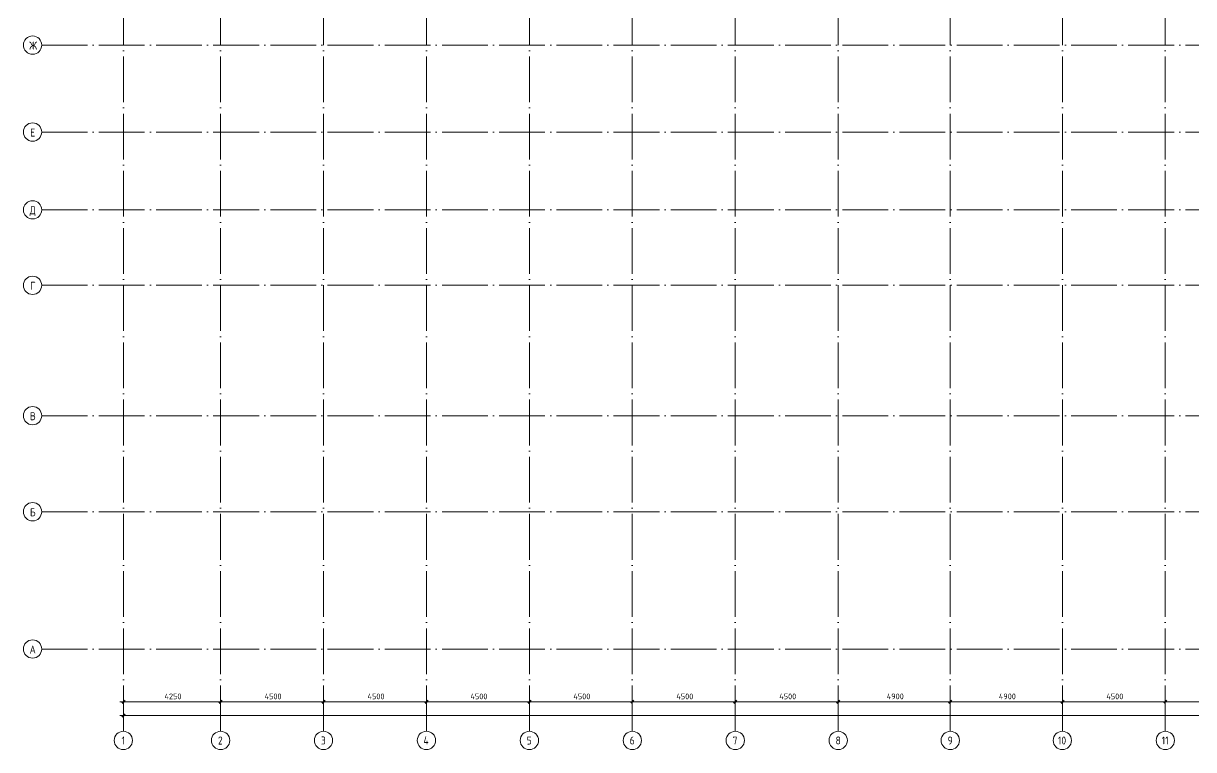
# Model space of a CAD drawing. Header units: millimetres. Extents: x 97 to 214665, y -4577 to 61202.
# Drawn here: x 53129 to 104285, y -4373 to 27375 of the extents above; entities that cross this region are included whole.
import ezdxf

# ---------------------------------------------------------------- set-up
doc = ezdxf.new("R2010")
doc.units = ezdxf.units.MM
doc.linetypes.add('ADSK_Линия сетки', pattern=[2500, 2000, -250, 0, -250])
for name, color, linetype, lineweight in [('A-____-____-DIMS', 211, 'Continuous', 9), ('A-____-____-DIMS-100', 211, 'Continuous', 9), ('S-GRID-____-IDEN', 1, 'Continuous', 20), ('S-GRID-____-OTLN', 1, 'Continuous', 9)]:
    doc.layers.add(name, color=color, linetype=linetype, lineweight=lineweight)
doc.styles.add('GOST Common', font='GOST_Common.ttf', dxfattribs={"width": 0.9, "height": 250})
doc.styles.add('GOST Common_2', font='GOST_Common.ttf', dxfattribs={"width": 0.9, "height": 350})
doc.dimstyles.new('ADSK_Основной_2_5_мм', dxfattribs={"dimscale": 304.8, "dimtxt": 0.824897, "dimasz": 0.463911, "dimexe": 0.492126, "dimexo": 0.001615, "dimgap": 0.098425, "dimtad": 1, "dimlfac": 304.8, "dimrnd": 0.01, "dimdsep": 46, "dimtxsty": 'GOST Common', "dimblk1": 'OBLIQUE', "dimblk2": 'OBLIQUE', "dimsah": 1, "dimcen": 0.09, "dimdle": 0.492126, "dimazin": 2, "dimtfac": 1, "dimtdec": 4, "dimtix": 1, "dimtmove": 0, "dimatfit": 3, "dimfxl": 1, "dimtvp": 1, "dimtolj": 1, "dimtzin": 0, "dimlwd": 20, "dimlwe": 20, "dimarcsym": 2})
doc.dimstyles.new('ADSK_Основной_2_5_мм_Округление_до_10_мм', dxfattribs={"dimscale": 304.8, "dimtxt": 0.824897, "dimasz": 0.463911, "dimexe": 0.492126, "dimexo": 0.001615, "dimgap": 0.098425, "dimtad": 1, "dimdec": 0, "dimlfac": 304.8, "dimrnd": 10, "dimdsep": 46, "dimtxsty": 'GOST Common', "dimblk1": 'OBLIQUE', "dimblk2": 'OBLIQUE', "dimsah": 1, "dimcen": 0.09, "dimdle": 0.492126, "dimazin": 2, "dimtfac": 1, "dimtdec": 4, "dimtix": 1, "dimtmove": 0, "dimatfit": 3, "dimfxl": 1, "dimtvp": 1, "dimtolj": 1, "dimtzin": 0, "dimlwd": 20, "dimlwe": 20, "dimarcsym": 2})

# ---------------------------------------------------------------- blocks, each defined once
blk = doc.blocks.new('Ось сетки - Круг_Ø8 мм-8258-О_АИ_ПП_4_200_Целиком')
at = {"layer": 'S-GRID-____-IDEN'}
for start, end in [(360, 180), (180, 360)]:
    blk.add_arc((0, 0), 4, start, end, dxfattribs=at)
blk = doc.blocks.new('DIMBLOCK1-О_АИ_ПП_4_200_Целиком')
at = {"layer": 'A-____-____-DIMS-100', "lineweight": 20}
for p, q in [((57348, -2883), (210398, -2883)), ((57498, -2933), (57498, -2733)), ((57498, -2883), (57498, -2933)), ((210248, -2933), (210248, -2733)), ((210248, -2883), (210248, -2933))]:
    blk.add_line(p, q, dxfattribs=at)
at = {"layer": 'A-____-____-DIMS-100', "lineweight": 40}
for p, q in [((57498, -2883), (57427, -2954)), ((57498, -2883), (57569, -2812)), ((210248, -2883), (210177, -2954)), ((210248, -2883), (210319, -2812))]:
    blk.add_line(p, q, dxfattribs=at)
at = {"layer": 'A-____-____-DIMS-100', "color": 0, "lineweight": 20, "insert": (133424, -2526), "char_height": 250, "width": 1079.01, "attachment_point": 1, "line_spacing_factor": 1.022761, "style": 'GOST Common'}
blk.add_mtext('152750', dxfattribs=at)
blk = doc.blocks.new('_Oblique')
at = {"color": 0, "linetype": 'ByBlock', "lineweight": -2}
blk.add_line((-0.5, -0.5), (0.5, 0.5), dxfattribs=at)
blk = doc.blocks.new('DIMBLOCK9-О_АИ_ПП_4_200_Целиком')
at = {"layer": 'A-____-____-DIMS-100', "lineweight": 20}
for p, q in [((57348, -2279), (61748, -2279)), ((57498, -2329), (57498, -2129)), ((57498, -2279), (57498, -2329)), ((61748, -2329), (61748, -2129)), ((61748, -2279), (61748, -2329))]:
    blk.add_line(p, q, dxfattribs=at)
at = {"layer": 'A-____-____-DIMS-100', "lineweight": 40}
for p, q in [((57498, -2279), (57427, -2349)), ((57498, -2279), (57569, -2208)), ((61748, -2279), (61677, -2349)), ((61748, -2279), (61819, -2208))]:
    blk.add_line(p, q, dxfattribs=at)
at = {"layer": 'A-____-____-DIMS-100', "color": 0, "lineweight": 20, "insert": (59297, -1922), "char_height": 250, "width": 782.41, "attachment_point": 1, "line_spacing_factor": 1.022761, "style": 'GOST Common'}
blk.add_mtext('4250', dxfattribs=at)
blk = doc.blocks.new('DIMBLOCK10-О_АИ_ПП_4_200_Целиком')
at = {"layer": 'A-____-____-DIMS-100', "lineweight": 40}
for p, q in [((61748, -2279), (61677, -2349)), ((61748, -2279), (61819, -2208)), ((66248, -2279), (66177, -2349)), ((66248, -2279), (66319, -2208))]:
    blk.add_line(p, q, dxfattribs=at)
at = {"layer": 'A-____-____-DIMS-100', "lineweight": 20}
for p, q in [((61748, -2329), (61748, -2129)), ((61748, -2279), (66248, -2279)), ((61748, -2279), (61748, -2329)), ((66248, -2329), (66248, -2129)), ((66248, -2279), (66248, -2329))]:
    blk.add_line(p, q, dxfattribs=at)
at = {"layer": 'A-____-____-DIMS-100', "color": 0, "lineweight": 20, "insert": (63672, -1922), "char_height": 250, "width": 782.41, "attachment_point": 1, "line_spacing_factor": 1.022761, "style": 'GOST Common'}
blk.add_mtext('4500', dxfattribs=at)
blk = doc.blocks.new('DIMBLOCK11-О_АИ_ПП_4_200_Целиком')
at = {"layer": 'A-____-____-DIMS-100', "lineweight": 40}
for p, q in [((66248, -2279), (66177, -2349)), ((66248, -2279), (66319, -2208)), ((70748, -2279), (70677, -2349)), ((70748, -2279), (70819, -2208))]:
    blk.add_line(p, q, dxfattribs=at)
at = {"layer": 'A-____-____-DIMS-100', "lineweight": 20}
for p, q in [((66248, -2329), (66248, -2129)), ((66248, -2279), (70748, -2279)), ((66248, -2279), (66248, -2329)), ((70748, -2329), (70748, -2129)), ((70748, -2279), (70748, -2329))]:
    blk.add_line(p, q, dxfattribs=at)
at = {"layer": 'A-____-____-DIMS-100', "color": 0, "lineweight": 20, "insert": (68172, -1922), "char_height": 250, "width": 782.41, "attachment_point": 1, "line_spacing_factor": 1.022761, "style": 'GOST Common'}
blk.add_mtext('4500', dxfattribs=at)
blk = doc.blocks.new('DIMBLOCK12-О_АИ_ПП_4_200_Целиком')
at = {"layer": 'A-____-____-DIMS-100', "lineweight": 40}
for p, q in [((70748, -2279), (70677, -2349)), ((70748, -2279), (70819, -2208)), ((75248, -2279), (75177, -2349)), ((75248, -2279), (75319, -2208))]:
    blk.add_line(p, q, dxfattribs=at)
at = {"layer": 'A-____-____-DIMS-100', "lineweight": 20}
for p, q in [((70748, -2329), (70748, -2129)), ((70748, -2279), (75248, -2279)), ((70748, -2279), (70748, -2329)), ((75248, -2329), (75248, -2129)), ((75248, -2279), (75248, -2329))]:
    blk.add_line(p, q, dxfattribs=at)
at = {"layer": 'A-____-____-DIMS-100', "color": 0, "lineweight": 20, "insert": (72672, -1922), "char_height": 250, "width": 782.41, "attachment_point": 1, "line_spacing_factor": 1.022761, "style": 'GOST Common'}
blk.add_mtext('4500', dxfattribs=at)
blk = doc.blocks.new('DIMBLOCK13-О_АИ_ПП_4_200_Целиком')
at = {"layer": 'A-____-____-DIMS-100', "lineweight": 40}
for p, q in [((75248, -2279), (75177, -2349)), ((75248, -2279), (75319, -2208)), ((79748, -2279), (79677, -2349)), ((79748, -2279), (79819, -2208))]:
    blk.add_line(p, q, dxfattribs=at)
at = {"layer": 'A-____-____-DIMS-100', "lineweight": 20}
for p, q in [((75248, -2329), (75248, -2129)), ((75248, -2279), (79748, -2279)), ((75248, -2279), (75248, -2329)), ((79748, -2329), (79748, -2129)), ((79748, -2279), (79748, -2329))]:
    blk.add_line(p, q, dxfattribs=at)
at = {"layer": 'A-____-____-DIMS-100', "color": 0, "lineweight": 20, "insert": (77172, -1922), "char_height": 250, "width": 782.41, "attachment_point": 1, "line_spacing_factor": 1.022761, "style": 'GOST Common'}
blk.add_mtext('4500', dxfattribs=at)
blk = doc.blocks.new('DIMBLOCK14-О_АИ_ПП_4_200_Целиком')
at = {"layer": 'A-____-____-DIMS-100', "lineweight": 40}
for p, q in [((79748, -2279), (79677, -2349)), ((79748, -2279), (79819, -2208)), ((84248, -2279), (84177, -2349)), ((84248, -2279), (84319, -2208))]:
    blk.add_line(p, q, dxfattribs=at)
at = {"layer": 'A-____-____-DIMS-100', "lineweight": 20}
for p, q in [((79748, -2329), (79748, -2129)), ((79748, -2279), (84248, -2279)), ((79748, -2279), (79748, -2329)), ((84248, -2329), (84248, -2129)), ((84248, -2279), (84248, -2329))]:
    blk.add_line(p, q, dxfattribs=at)
at = {"layer": 'A-____-____-DIMS-100', "color": 0, "lineweight": 20, "insert": (81672, -1922), "char_height": 250, "width": 782.41, "attachment_point": 1, "line_spacing_factor": 1.022761, "style": 'GOST Common'}
blk.add_mtext('4500', dxfattribs=at)
blk = doc.blocks.new('DIMBLOCK15-О_АИ_ПП_4_200_Целиком')
at = {"layer": 'A-____-____-DIMS-100', "lineweight": 40}
for p, q in [((84248, -2279), (84177, -2349)), ((84248, -2279), (84319, -2208)), ((88748, -2279), (88677, -2349)), ((88748, -2279), (88819, -2208))]:
    blk.add_line(p, q, dxfattribs=at)
at = {"layer": 'A-____-____-DIMS-100', "lineweight": 20}
for p, q in [((84248, -2329), (84248, -2129)), ((84248, -2279), (88748, -2279)), ((84248, -2279), (84248, -2329)), ((88748, -2329), (88748, -2129)), ((88748, -2279), (88748, -2329))]:
    blk.add_line(p, q, dxfattribs=at)
at = {"layer": 'A-____-____-DIMS-100', "color": 0, "lineweight": 20, "insert": (86172, -1922), "char_height": 250, "width": 782.41, "attachment_point": 1, "line_spacing_factor": 1.022761, "style": 'GOST Common'}
blk.add_mtext('4500', dxfattribs=at)
blk = doc.blocks.new('DIMBLOCK16-О_АИ_ПП_4_200_Целиком')
at = {"layer": 'A-____-____-DIMS-100', "lineweight": 40}
for p, q in [((88748, -2279), (88677, -2349)), ((88748, -2279), (88819, -2208)), ((93648, -2279), (93577, -2349)), ((93648, -2279), (93719, -2208))]:
    blk.add_line(p, q, dxfattribs=at)
at = {"layer": 'A-____-____-DIMS-100', "lineweight": 20}
for p, q in [((88748, -2329), (88748, -2129)), ((88748, -2279), (93648, -2279)), ((88748, -2279), (88748, -2329)), ((93648, -2329), (93648, -2129)), ((93648, -2279), (93648, -2329))]:
    blk.add_line(p, q, dxfattribs=at)
at = {"layer": 'A-____-____-DIMS-100', "color": 0, "lineweight": 20, "insert": (90872, -1922), "char_height": 250, "width": 782.41, "attachment_point": 1, "line_spacing_factor": 1.022761, "style": 'GOST Common'}
blk.add_mtext('4900', dxfattribs=at)
blk = doc.blocks.new('DIMBLOCK17-О_АИ_ПП_4_200_Целиком')
at = {"layer": 'A-____-____-DIMS-100', "lineweight": 40}
for p, q in [((93648, -2279), (93577, -2349)), ((93648, -2279), (93719, -2208)), ((98548, -2279), (98477, -2349)), ((98548, -2279), (98619, -2208))]:
    blk.add_line(p, q, dxfattribs=at)
at = {"layer": 'A-____-____-DIMS-100', "lineweight": 20}
for p, q in [((93648, -2329), (93648, -2129)), ((93648, -2279), (98548, -2279)), ((93648, -2279), (93648, -2329)), ((98548, -2329), (98548, -2129)), ((98548, -2279), (98548, -2329))]:
    blk.add_line(p, q, dxfattribs=at)
at = {"layer": 'A-____-____-DIMS-100', "color": 0, "lineweight": 20, "insert": (95772, -1922), "char_height": 250, "width": 782.41, "attachment_point": 1, "line_spacing_factor": 1.022761, "style": 'GOST Common'}
blk.add_mtext('4900', dxfattribs=at)
blk = doc.blocks.new('DIMBLOCK18-О_АИ_ПП_4_200_Целиком')
at = {"layer": 'A-____-____-DIMS-100', "lineweight": 40}
for p, q in [((98548, -2279), (98477, -2349)), ((98548, -2279), (98619, -2208)), ((103048, -2279), (102977, -2349)), ((103048, -2279), (103119, -2208))]:
    blk.add_line(p, q, dxfattribs=at)
at = {"layer": 'A-____-____-DIMS-100', "lineweight": 20}
for p, q in [((98548, -2329), (98548, -2129)), ((98548, -2279), (103048, -2279)), ((98548, -2279), (98548, -2329)), ((103048, -2329), (103048, -2129)), ((103048, -2279), (103048, -2329))]:
    blk.add_line(p, q, dxfattribs=at)
at = {"layer": 'A-____-____-DIMS-100', "color": 0, "lineweight": 20, "insert": (100472, -1922), "char_height": 250, "width": 782.41, "attachment_point": 1, "line_spacing_factor": 1.022761, "style": 'GOST Common'}
blk.add_mtext('4500', dxfattribs=at)
blk = doc.blocks.new('DIMBLOCK19-О_АИ_ПП_4_200_Целиком')
at = {"layer": 'A-____-____-DIMS-100', "lineweight": 40}
for p, q in [((103048, -2279), (102977, -2349)), ((103048, -2279), (103119, -2208)), ((107548, -2279), (107477, -2349)), ((107548, -2279), (107619, -2208))]:
    blk.add_line(p, q, dxfattribs=at)
at = {"layer": 'A-____-____-DIMS-100', "lineweight": 20}
for p, q in [((103048, -2329), (103048, -2129)), ((103048, -2279), (107548, -2279)), ((103048, -2279), (103048, -2329)), ((107548, -2329), (107548, -2129)), ((107548, -2279), (107548, -2329))]:
    blk.add_line(p, q, dxfattribs=at)
at = {"layer": 'A-____-____-DIMS-100', "color": 0, "lineweight": 20, "insert": (104972, -1922), "char_height": 250, "width": 782.41, "attachment_point": 1, "line_spacing_factor": 1.022761, "style": 'GOST Common'}
blk.add_mtext('4500', dxfattribs=at)

msp = doc.modelspace()

# ---------------------------------------------------------------- linework, layer by layer
at = {"layer": 'S-GRID-____-OTLN', "linetype": 'ADSK_Линия сетки'}
for p, q in [((57498.114412, -3572.657751), (57498.114412, 60644.999414)), ((61748.114412, -3572.657751), (61748.114412, 60644.999414)), ((66248.114412, -3572.657751), (66248.114412, 60644.999414)), ((70748.114412, -3572.657751), (70748.114412, 60644.999414)), ((75248.114412, -3572.657751), (75248.114412, 60644.999414)), ((79748.114412, -3572.657751), (79748.114412, 60644.999414)), ((84248.114412, -3572.657751), (84248.114412, 60644.999414)), ((88748.114412, -3572.657751), (88748.114412, 60644.999414)), ((93648.114412, -3572.657751), (93648.114412, 60644.999414)), ((98548.114412, -3572.657751), (98548.114412, 60644.999414)), ((103048.114412, -3572.657751), (103048.114412, 60644.999414)), ((53928.563196, 26425.000586), (213846.668489, 26425.000586)), ((53928.563196, 22625.000586), (213846.668489, 22625.000586)), ((53928.563196, 19225.000586), (213846.668489, 19225.000586)), ((53928.563196, 15925.000586), (213846.668489, 15925.000586)), ((53928.563196, 10225.000586), (213846.668489, 10225.000586)), ((53928.563196, 6025.000586), (213846.668489, 6025.000586)), ((53928.563196, 25.000586), (213846.668489, 25.000586))]:
    msp.add_line(p, q, dxfattribs=at)

# ---------------------------------------------------------------- block references
at = {"layer": 'S-GRID-____-IDEN', "xscale": 99.99999999999993, "yscale": 99.99999999999993, "zscale": 99.99999999999993, "rotation": 269.9999999999994}
for p in [(53528.563196, 26425.000586), (53528.563196, 22625.000586), (53528.563196, 19225.000586), (53528.563196, 15925.000586), (53528.563196, 10225.000586), (53528.563196, 6025.000586), (53528.563196, 25.000586)]:
    msp.add_blockref('Ось сетки - Круг_Ø8 мм-8258-О_АИ_ПП_4_200_Целиком', p, dxfattribs=at)
at = {"layer": 'S-GRID-____-IDEN', "xscale": 99.99999999999993, "yscale": 99.99999999999993, "zscale": 99.99999999999993}
for p in [(57498.114412, -3972.657751), (61748.114412, -3972.657751), (66248.114412, -3972.657751), (70748.114412, -3972.657751), (75248.114412, -3972.657751), (79748.114412, -3972.657751), (84248.114412, -3972.657751), (88748.114412, -3972.657751), (93648.114412, -3972.657751), (98548.114412, -3972.657751), (103048.114412, -3972.657751)]:
    msp.add_blockref('Ось сетки - Круг_Ø8 мм-8258-О_АИ_ПП_4_200_Целиком', p, dxfattribs=at)

# ---------------------------------------------------------------- texts
at = {"layer": 'S-GRID-____-IDEN', "lineweight": 9, "char_height": 350, "attachment_point": 1, "style": 'GOST Common_2'}
for s, insert, width in [('\\fGOST Common|b0|i0|c204|p34|;\\W.9;Ж', (53382.390303, 26577.587499), 389.620125), ('\\fGOST Common|b0|i0|c204|p34|;\\W.9;Е', (53430.090303, 22777.587499), 274.177125), ('\\fGOST Common|b0|i0|c204|p34|;\\W.9;Д', (53400.390303, 19377.587499), 346.329), ('\\fGOST Common|b0|i0|c204|p34|;\\W.9;Г', (53430.090303, 16077.587499), 274.177125), ('\\fGOST Common|b0|i0|c204|p34|;\\W.9;В', (53415.240303, 10377.587499), 310.2530625), ('\\fGOST Common|b0|i0|c204|p34|;\\W.9;Б', (53415.240303, 6177.587499), 310.2530625), ('\\fGOST Common|b0|i0|c204|p34|;\\W.9;А', (53400.390303, 177.587499), 346.329), ('\\fGOST Common|b0|i0|c204|p34|;\\W.9;1', (57419.883749, -3800.124393), 187.594875), ('\\fGOST Common|b0|i0|c204|p34|;\\W.9;2', (61634.333749, -3800.124393), 274.177125), ('\\fGOST Common|b0|i0|c204|p34|;\\W.9;3', (66137.033749, -3800.124393), 266.9619375), ('\\fGOST Common|b0|i0|c204|p34|;\\W.9;4', (70619.483749, -3800.124393), 310.2530625), ('\\fGOST Common|b0|i0|c204|p34|;\\W.9;5', (75134.333749, -3800.124393), 274.177125), ('\\fGOST Common|b0|i0|c204|p34|;\\W.9;6', (79634.333749, -3800.124393), 274.177125), ('\\fGOST Common|b0|i0|c204|p34|;\\W.9;7', (84134.333749, -3800.124393), 274.177125), ('\\fGOST Common|b0|i0|c204|p34|;\\W.9;8', (88634.333749, -3800.124393), 274.177125), ('\\fGOST Common|b0|i0|c204|p34|;\\W.9;9', (93534.333749, -3800.124393), 274.177125), ('10', (98356.933749, -3800.124393), 461.772), ('11', (102892.483749, -3800.124393), 375.18975)]:
    msp.add_mtext(s, dxfattribs=dict(at, insert=insert, width=width))

# ---------------------------------------------------------------- dimensions: what is measured, and where the dimension line sits
at = {"layer": 'A-____-____-DIMS', "lineweight": 20}
for base, p1, p2, dimstyle, override, picture, middle in [((61748.114412, -2278.602133), (57498.114412, -2178.617234), (61748.114412, -2178.617234), 'ADSK_Основной_2_5_мм_Округление_до_10_мм', {"dimpost": '<>', "dimfxl": 4250}, 'DIMBLOCK9-О_АИ_ПП_4_200_Целиком', (59623.114412, -2123.602133)), ((66248.114412, -2278.602133), (61748.114412, -2178.617234), (66248.114412, -2178.617234), 'ADSK_Основной_2_5_мм_Округление_до_10_мм', {"dimpost": '<>', "dimfxl": 4500}, 'DIMBLOCK10-О_АИ_ПП_4_200_Целиком', (63998.114412, -2123.602133)), ((70748.114412, -2278.602133), (66248.114412, -2178.617234), (70748.114412, -2178.617234), 'ADSK_Основной_2_5_мм_Округление_до_10_мм', {"dimpost": '<>', "dimfxl": 4500}, 'DIMBLOCK11-О_АИ_ПП_4_200_Целиком', (68498.114412, -2123.602133)), ((75248.114412, -2278.602133), (70748.114412, -2178.617234), (75248.114412, -2178.617234), 'ADSK_Основной_2_5_мм_Округление_до_10_мм', {"dimpost": '<>', "dimfxl": 4500}, 'DIMBLOCK12-О_АИ_ПП_4_200_Целиком', (72998.114412, -2123.602133)), ((79748.114412, -2278.602133), (75248.114412, -2178.617234), (79748.114412, -2178.617234), 'ADSK_Основной_2_5_мм_Округление_до_10_мм', {"dimpost": '<>', "dimfxl": 4500}, 'DIMBLOCK13-О_АИ_ПП_4_200_Целиком', (77498.114412, -2123.602133)), ((84248.114412, -2278.602133), (79748.114412, -2178.617234), (84248.114412, -2178.617234), 'ADSK_Основной_2_5_мм_Округление_до_10_мм', {"dimpost": '<>', "dimfxl": 4500}, 'DIMBLOCK14-О_АИ_ПП_4_200_Целиком', (81998.114412, -2123.602133)), ((88748.114412, -2278.602133), (84248.114412, -2178.617234), (88748.114412, -2178.617234), 'ADSK_Основной_2_5_мм_Округление_до_10_мм', {"dimpost": '<>', "dimfxl": 4500}, 'DIMBLOCK15-О_АИ_ПП_4_200_Целиком', (86498.114412, -2123.602133)), ((93648.114412, -2278.602133), (88748.114412, -2178.617234), (93648.114412, -2178.617234), 'ADSK_Основной_2_5_мм_Округление_до_10_мм', {"dimpost": '<>', "dimfxl": 4900}, 'DIMBLOCK16-О_АИ_ПП_4_200_Целиком', (91198.114412, -2123.602133)), ((98548.114412, -2278.602133), (93648.114412, -2178.617234), (98548.114412, -2178.617234), 'ADSK_Основной_2_5_мм_Округление_до_10_мм', {"dimpost": '<>', "dimfxl": 4900}, 'DIMBLOCK17-О_АИ_ПП_4_200_Целиком', (96098.114412, -2123.602133)), ((103048.114412, -2278.602133), (98548.114412, -2178.617234), (103048.114412, -2178.617234), 'ADSK_Основной_2_5_мм_Округление_до_10_мм', {"dimpost": '<>', "dimfxl": 4500}, 'DIMBLOCK18-О_АИ_ПП_4_200_Целиком', (100798.114412, -2123.602133)), ((107548.114412, -2278.602133), (103048.114412, -2178.617234), (107548.114412, -2178.617234), 'ADSK_Основной_2_5_мм_Округление_до_10_мм', {"dimpost": '<>', "dimfxl": 4500}, 'DIMBLOCK19-О_АИ_ПП_4_200_Целиком', (105298.114412, -2123.602133)), ((210248.1154118509, -2883.1170817768), (57498.1144118506, -2783.1321829165), (210248.1154118509, -2783.132182917), 'ADSK_Основной_2_5_мм', {"dimpost": '<>', "dimfxl": 152750.001}, 'DIMBLOCK1-О_АИ_ПП_4_200_Целиком', (133873.1149118508, -2728.1170817768))]:
    dim = msp.add_linear_dim(base=base, p1=p1, p2=p2, dimstyle=dimstyle, override=override, dxfattribs=at)
    dim.commit()
    dim.dimension.update_dxf_attribs({"geometry": picture, "text_midpoint": middle})

doc.saveas('drawing.dxf')
